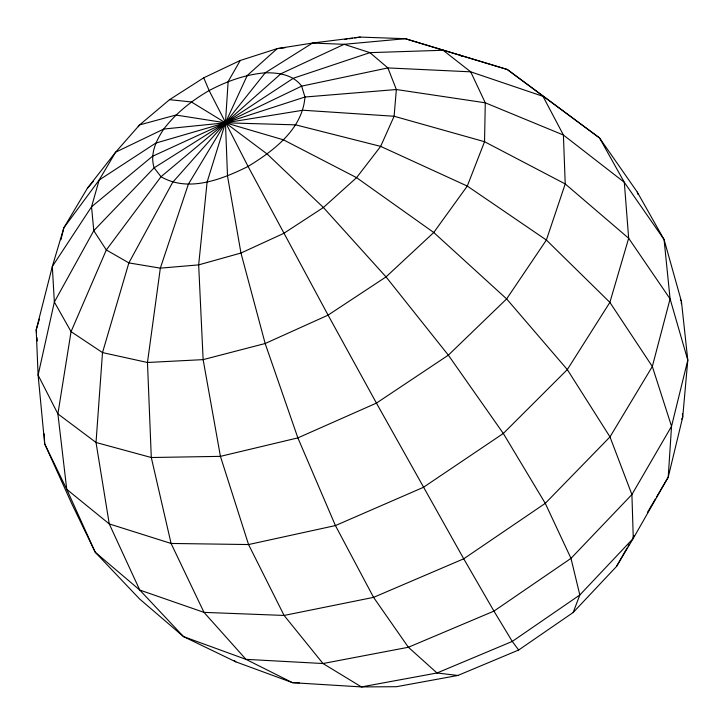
<?xml version="1.0" encoding="UTF-8"?>
<svg xmlns="http://www.w3.org/2000/svg" width="724" height="724" viewBox="0 0 724 724"><rect width="100%" height="100%" fill="white"/><g stroke="black" fill="none" stroke-linecap="round" stroke-linejoin="round"><path stroke-width="1.09" d="M681.284 303.664L681.438 301.419L664.071 239.535L637.283 192.104L599.544 137.958L507.28 69.495L405.286 38.698L360.172 37.078L312.524 43.051L277.202 48.617L240.259 60.463L203.734 77.803L169.561 99.668L139.614 124.899L115.614 152.185L87.432 188.177L63.884 227.734L52.318 266.513L36.2 329.873L38.11 375.123L44.68 443.875L71.649 503.47L95.242 552.258L139.515 598.902L183.525 636.613L235.861 661.863L292.532 682.687L361.439 686.922L396.426 686.705L457.876 675.465L518.656 650.016L573.155 612.513L616.495 566.485L633.283 538.357L668.216 477.179L682.714 417.16L687.8 360.145L681.438 301.419L680.361 299.483M60.897 239.807L63.884 227.734L99.143 180.041L115.614 152.185L163.778 129.044L225.454 122.808L302.958 110.229L394.1 116.256L484.546 141.705L565.227 183.932L628.667 238.25L670.089 298.894L687.8 360.145L671.537 426.3L668.216 477.179L656.424 497.207M39.395 319.121L36.2 329.873L36.526 333.185M573.155 612.513L579.824 594.992L633.283 538.357L631.907 494.546L609.988 436.907L567.317 369.584L506.637 298.912L433.748 232.494L356.57 177.652L283.473 139.841L225.454 122.808L175.932 115.035L139.614 124.899L138.275 126.691M681.691 419.169L682.714 417.16L682.379 413.847M616.495 566.485L626.975 548.131M628.079 546.204L629.183 544.276M633.048 537.516L634.152 535.579M240.259 60.463L228.132 81.568L225.454 122.808L227.508 176.032L240.965 253.029L265.165 343.52L297.872 437.884L335.429 525.57L373.566 597.363L408.381 647.265L437.015 672.994L457.876 675.465M647.428 512.456L655.292 499.108M87.432 188.177L93.387 181.389M344.769 39.494L346.968 39.15M349.167 38.806L352.47 38.282M354.669 37.938L360.172 37.078M285.012 47.739L277.202 48.617L247.219 75.522L225.454 122.808L188.349 184.24L160.339 268.142L147.47 362.489L151.298 457.523L171.081 543.452L203.987 612.368L245.952 659.347L292.532 682.687L299.274 682.768M169.561 99.668L191.371 101.948L225.454 122.808L267.21 154.067L323.402 207.507L386.037 276.903L448.346 355.158L503.316 433.468L545.272 503.352L570.992 558.358L579.824 594.992L512.266 641.428L437.015 672.994L361.439 686.922L322.995 663.528L284.098 615.445L248.558 544.548L220.422 456.355L203.136 359.629L198.666 264.884L207.091 182.104L225.454 122.808L265.21 72.825L312.524 43.051L344.117 44.309L405.286 38.698L507.28 69.495L599.544 137.958L624.305 182.294L664.071 239.535L670.089 298.894L652.333 366.498L609.988 436.907L545.272 503.352L463.731 558.801L373.566 597.363L284.098 615.445L203.987 612.368L139.768 590.06L95.242 552.258L66.744 489.334L44.68 443.875L44.236 433.902M459.921 55.033L461.686 56.409M234.16 660.433L235.861 661.863M518.656 650.016L512.266 641.428L493.949 611.11L463.731 558.801L376.444 403.105L328.081 315.121L248.07 166.448L209.136 90.563L203.734 77.803M637.283 192.104L637.907 194.267M36.969 337.61L37.295 340.932M485.27 102.799L484.546 141.705L467.279 186.068L433.748 232.494L386.037 276.903L328.081 315.121L265.165 343.52L203.136 359.629L147.47 362.489L102.509 352.597L71.061 331.637L54.354 302.044L52.318 266.513L91.541 206.802L152.402 156.33L225.454 122.808L301.646 86.129L387.883 67.92L470.709 71.83L543.009 96.337L563.408 135.026L624.305 182.294L628.667 238.25L609.88 302.379L567.317 369.584L503.316 433.468L423.35 487.361L335.429 525.57L248.558 544.548L171.081 543.452L109.261 523.923L66.744 489.334L57.893 413.875L71.061 331.637L106.319 249.961L161 176.728L225.454 122.808L280.966 73.712L344.117 44.309L369.901 52.644L443.115 50.264L470.709 71.83L485.27 102.799L563.408 135.026L565.227 183.932L546.376 240.033L506.637 298.912L448.346 355.158L376.444 403.105L297.872 437.884L220.422 456.355L151.298 457.523L96.02 442.482L57.893 413.875L38.11 375.123L54.354 302.044L93.785 230.703L154.149 167.814L225.454 122.808L293.419 78.21L369.901 52.644L387.883 67.92L396.354 89.523L394.1 116.256L380.661 146.384L356.57 177.652L323.402 207.507L283.754 233.372L240.965 253.029L198.666 264.884L160.339 268.142L128.872 262.903L106.319 249.961L93.785 230.703L91.541 206.802L99.143 180.041L155.732 143.108L225.454 122.808L304.949 97.025L396.354 89.523L485.27 102.799M102.509 352.597L96.02 442.482L109.261 523.923L139.768 590.06L183.525 636.613L245.952 659.347L322.995 663.528L408.381 647.265L493.949 611.11L570.992 558.358L631.907 494.546L671.537 426.3L652.333 366.498L609.88 302.379L546.376 240.033L467.279 186.068L380.661 146.384L295.663 124.854L225.454 122.808L172.638 182.376L128.872 262.903L102.509 352.597M304.949 97.025C302.523 129.243 273.5 150.891 248.07 166.448C222.042 179.344 188.521 192.747 161 176.728L154.149 167.814C149.687 154.04 156.23 140.356 163.778 129.044C175.95 113.08 191.851 100.573 209.136 90.563C226.594 81.323 245.418 74.472 265.21 72.825C278.469 72.563 293.247 74.681 301.646 86.129L304.949 97.025"/></g></svg>
